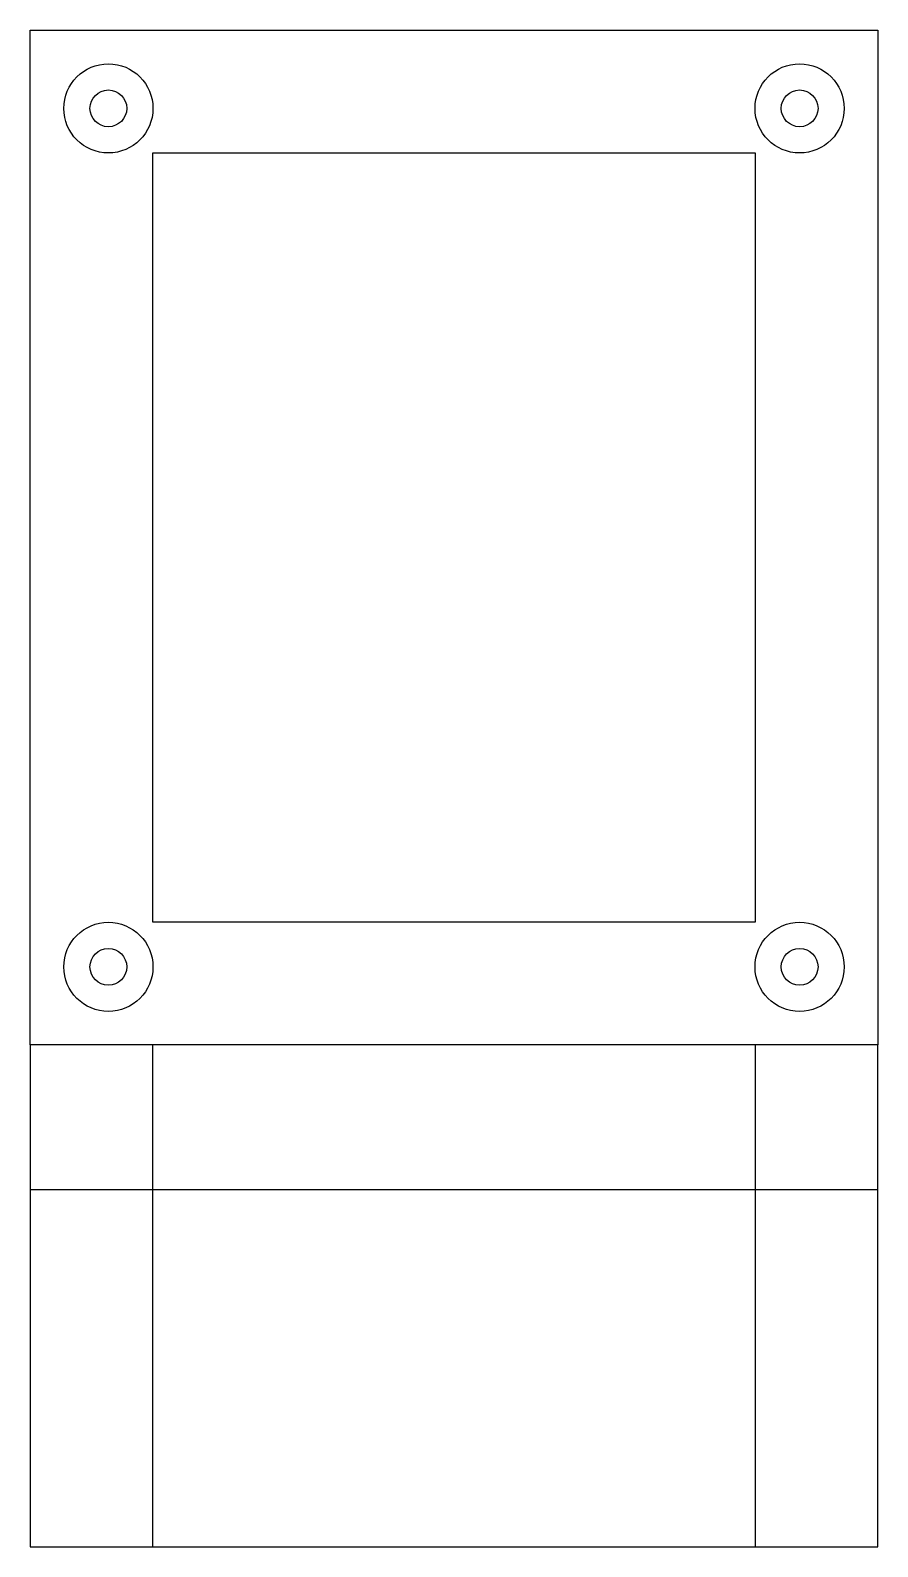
# Model space of a CAD drawing. Header units: millimetres. Extents: x -7 to 69, y -52 to 84.
import ezdxf

# ---------------------------------------------------------------- set-up
doc = ezdxf.new("R2010")
doc.units = ezdxf.units.MM
doc.layers.get('0').update_dxf_attribs({"linetype": 'CONTINUOUS'})

msp = doc.modelspace()

# ---------------------------------------------------------------- linework, layer by layer
for points in [[(-7, 84), (69, 84), (69, -7), (58, -7), (58, -52), (69, -52), (69, -20), (-7, -20), (-7, -52), (69, -52), (69, -7), (-7, -7)], [(4, 73), (58, 73), (58, 4), (4, 4)], [(-7, -52), (4, -52), (4, -7), (-7, -7)]]:
    msp.add_lwpolyline(points, close=True)
for centre, radius in [((0, 77), 4), ((62, 77), 4), ((0, 77), 1.65), ((62, 77), 1.65), ((0, 0), 4), ((62, 0), 4), ((0, 0), 1.65), ((62, 0), 1.65)]:
    msp.add_circle(centre, radius)

doc.saveas('drawing.dxf')
